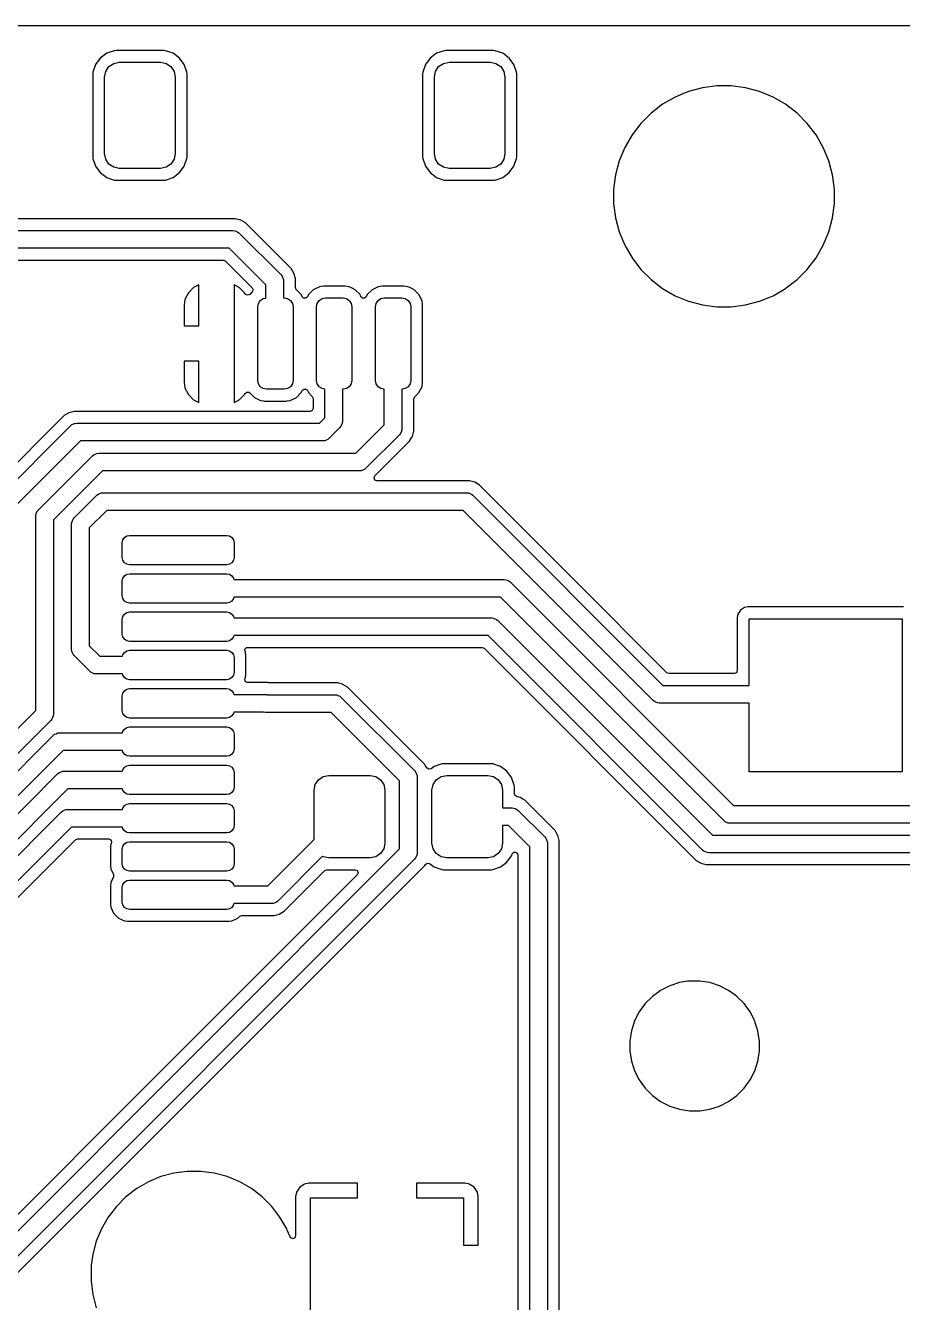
# Model space of a CAD drawing. Extents: x 164.7 to 249.1, y -103 to -70.
# Drawn here: x 184.34 to 199.23, y -91.67 to -70 of the extents above; entities that cross this region are included whole.
import ezdxf

# ---------------------------------------------------------------- set-up
doc = ezdxf.new("R2010")
doc.units = 0
doc.layers.add('BLACK', color=7, linetype='CONTINUOUS')

msp = doc.modelspace()

# ---------------------------------------------------------------- linework, layer by layer
at = {"layer": 'BLACK', "linetype": 'CONTINUOUS'}
for p, q in [((165.871895, -70.0005), (199.624571, -70.002582)), ((185.8453, -70.427353), (185.717123, -70.472204)), ((185.845301, -70.427353), (185.8453, -70.427353)), ((185.875724, -70.4245), (185.845301, -70.427353)), ((185.875734, -70.4245), (185.875724, -70.4245)), ((186.684266, -70.4245), (185.875734, -70.4245)), ((186.684275, -70.4245), (186.684266, -70.4245)), ((186.714698, -70.427353), (186.684275, -70.4245)), ((186.842876, -70.472204), (186.714698, -70.427353)), ((191.4453, -70.427353), (191.317123, -70.472204)), ((191.445301, -70.427353), (191.4453, -70.427353)), ((191.475724, -70.4245), (191.445301, -70.427353)), ((191.475734, -70.4245), (191.475724, -70.4245)), ((192.284266, -70.4245), (191.475734, -70.4245)), ((192.284275, -70.4245), (192.284266, -70.4245)), ((192.314698, -70.427353), (192.284275, -70.4245)), ((192.442876, -70.472204), (192.314698, -70.427353)), ((185.607849, -70.552849), (185.527208, -70.662114)), ((185.717114, -70.472208), (185.607849, -70.552849)), ((185.717123, -70.472204), (185.717114, -70.472208)), ((185.753223, -70.698223), (185.834329, -70.64403)), ((185.834329, -70.64403), (185.93, -70.625)), ((185.93, -70.625), (186.63, -70.625)), ((186.63, -70.625), (186.725671, -70.64403)), ((186.725671, -70.64403), (186.806777, -70.698223)), ((186.842885, -70.472208), (186.842876, -70.472204)), ((186.95215, -70.552849), (186.842885, -70.472208)), ((187.032791, -70.662114), (186.95215, -70.552849)), ((191.207849, -70.552849), (191.127208, -70.662114)), ((191.317114, -70.472208), (191.207849, -70.552849)), ((191.317123, -70.472204), (191.317114, -70.472208)), ((191.353223, -70.698223), (191.434329, -70.64403)), ((191.434329, -70.64403), (191.53, -70.625)), ((191.53, -70.625), (192.23, -70.625)), ((192.23, -70.625), (192.325671, -70.64403)), ((192.325671, -70.64403), (192.406777, -70.698223)), ((192.442885, -70.472208), (192.442876, -70.472204)), ((192.55215, -70.552849), (192.442885, -70.472208)), ((192.632791, -70.662114), (192.55215, -70.552849)), ((185.482353, -70.790301), (185.4795, -70.820724)), ((185.4795, -70.820724), (185.4795, -72.229275)), ((185.527204, -70.662123), (185.482353, -70.7903)), ((185.482353, -70.7903), (185.482353, -70.790301)), ((185.527208, -70.662114), (185.527204, -70.662123)), ((185.68, -70.875), (185.69903, -70.779329)), ((185.68, -72.175), (185.68, -70.875)), ((185.69903, -70.779329), (185.753223, -70.698223)), ((186.806777, -70.698223), (186.86097, -70.779329)), ((186.86097, -70.779329), (186.88, -70.875)), ((186.88, -70.875), (186.88, -72.175)), ((187.032792, -70.662117), (187.032791, -70.662114)), ((187.032793, -70.662118), (187.032792, -70.662117)), ((187.077646, -70.790301), (187.032793, -70.662118)), ((187.080499, -70.820724), (187.077646, -70.790301)), ((187.0805, -70.820734), (187.080499, -70.820724)), ((187.0805, -72.229266), (187.0805, -70.820734)), ((191.082353, -70.790301), (191.0795, -70.820724)), ((191.0795, -70.820724), (191.0795, -72.229275)), ((191.127204, -70.662123), (191.082353, -70.7903)), ((191.082353, -70.7903), (191.082353, -70.790301)), ((191.127208, -70.662114), (191.127204, -70.662123)), ((191.28, -70.875), (191.29903, -70.779329)), ((191.28, -72.175), (191.28, -70.875)), ((191.29903, -70.779329), (191.353223, -70.698223)), ((192.406777, -70.698223), (192.46097, -70.779329)), ((192.46097, -70.779329), (192.48, -70.875)), ((192.48, -70.875), (192.48, -72.175)), ((192.632792, -70.662117), (192.632791, -70.662114)), ((192.632793, -70.662118), (192.632792, -70.662117)), ((192.677646, -70.790301), (192.632793, -70.662118)), ((192.6805, -70.820734), (192.677646, -70.790301)), ((192.6805, -72.229266), (192.6805, -70.820734)), ((195.833309, -71.056593), (195.595852, -71.120219)), ((195.833317, -71.056591), (195.833309, -71.056593)), ((195.833321, -71.056591), (195.833317, -71.056591)), ((196.077071, -71.0245), (195.833321, -71.056591)), ((196.322925, -71.0245), (196.077071, -71.0245)), ((196.566675, -71.056591), (196.322925, -71.0245)), ((196.566679, -71.056592), (196.566675, -71.056591)), ((196.566686, -71.056593), (196.566679, -71.056592)), ((196.804143, -71.120219), (196.566686, -71.056593)), ((195.368702, -71.214308), (195.155792, -71.337231)), ((195.368703, -71.214307), (195.368702, -71.214308)), ((195.368706, -71.214306), (195.368703, -71.214307)), ((195.501757, -71.159194), (195.368706, -71.214306)), ((195.595842, -71.120223), (195.501757, -71.159194)), ((195.595852, -71.120219), (195.595842, -71.120223)), ((196.804149, -71.120221), (196.804143, -71.120219)), ((196.804151, -71.120222), (196.804149, -71.120221)), ((197.03129, -71.214306), (196.804151, -71.120222)), ((197.031294, -71.214308), (197.03129, -71.214306)), ((197.244203, -71.337231), (197.031293, -71.214308)), ((197.031293, -71.214308), (197.031294, -71.214308)), ((194.960739, -71.486901), (194.786899, -71.660741)), ((194.960751, -71.48689), (194.960739, -71.486901)), ((195.155777, -71.337241), (194.960751, -71.48689)), ((195.155792, -71.337231), (195.155777, -71.337241)), ((197.244218, -71.337241), (197.244203, -71.337231)), ((197.439244, -71.48689), (197.244218, -71.337241)), ((197.439256, -71.486901), (197.439244, -71.48689)), ((197.613096, -71.660741), (197.439256, -71.486901)), ((194.786888, -71.660753), (194.637239, -71.855779)), ((194.786899, -71.660741), (194.786888, -71.660753)), ((197.613107, -71.660753), (197.613096, -71.660741)), ((197.762756, -71.855779), (197.613107, -71.660753)), ((194.637229, -71.855794), (194.514306, -72.068704)), ((194.637239, -71.855779), (194.637229, -71.855794)), ((197.762762, -71.855788), (197.762756, -71.855779)), ((197.762765, -71.855792), (197.762762, -71.855788)), ((197.885692, -72.068708), (197.762765, -71.855792)), ((185.69903, -72.270671), (185.68, -72.175)), ((186.88, -72.175), (186.86097, -72.270671)), ((191.29903, -72.270671), (191.28, -72.175)), ((192.48, -72.175), (192.46097, -72.270671)), ((194.514306, -72.068704), (194.420221, -72.295844)), ((197.979776, -72.295847), (197.885692, -72.068708)), ((185.4795, -72.229275), (185.482353, -72.259698)), ((185.482353, -72.259698), (185.482353, -72.259699)), ((185.482353, -72.259699), (185.527204, -72.387876)), ((185.527204, -72.387876), (185.527208, -72.387885)), ((185.527208, -72.387885), (185.607849, -72.49715)), ((185.753223, -72.351777), (185.69903, -72.270671)), ((185.834329, -72.40597), (185.753223, -72.351777)), ((186.806777, -72.351777), (186.725671, -72.40597)), ((186.86097, -72.270671), (186.806777, -72.351777)), ((186.95215, -72.49715), (187.032793, -72.387882)), ((187.032793, -72.387882), (187.077646, -72.259699)), ((187.077646, -72.259699), (187.0805, -72.229266)), ((191.0795, -72.229275), (191.082353, -72.259698)), ((191.082353, -72.259698), (191.082353, -72.259699)), ((191.082353, -72.259699), (191.127204, -72.387876)), ((191.127204, -72.387876), (191.127208, -72.387885)), ((191.127208, -72.387885), (191.207849, -72.49715)), ((191.353223, -72.351777), (191.29903, -72.270671)), ((191.434329, -72.40597), (191.353223, -72.351777)), ((192.406777, -72.351777), (192.325671, -72.40597)), ((192.46097, -72.270671), (192.406777, -72.351777)), ((192.55215, -72.49715), (192.632793, -72.387882)), ((192.632793, -72.387882), (192.677646, -72.259699)), ((192.677646, -72.259699), (192.6805, -72.229266)), ((194.420217, -72.295854), (194.356591, -72.533311)), ((194.420221, -72.295844), (194.420217, -72.295854)), ((197.979777, -72.295853), (197.979776, -72.295847)), ((197.979778, -72.295854), (197.979777, -72.295853)), ((198.021694, -72.45229), (197.979778, -72.295854)), ((185.607849, -72.49715), (185.717114, -72.577791)), ((185.717114, -72.577791), (185.717117, -72.577792)), ((185.717117, -72.577792), (185.717118, -72.577793)), ((185.717118, -72.577793), (185.71712, -72.577793)), ((185.71712, -72.577793), (185.717123, -72.577795)), ((185.717123, -72.577795), (185.845301, -72.622646)), ((185.93, -72.425), (185.834329, -72.40597)), ((186.63, -72.425), (185.93, -72.425)), ((186.725671, -72.40597), (186.63, -72.425)), ((186.714699, -72.622646), (186.842882, -72.577793)), ((186.842882, -72.577793), (186.95215, -72.49715)), ((191.207849, -72.49715), (191.317114, -72.577791)), ((191.317114, -72.577791), (191.317117, -72.577792)), ((191.317117, -72.577792), (191.317118, -72.577793)), ((191.317118, -72.577793), (191.31712, -72.577793)), ((191.31712, -72.577793), (191.317123, -72.577795)), ((191.317123, -72.577795), (191.445301, -72.622646)), ((191.53, -72.425), (191.434329, -72.40597)), ((192.23, -72.425), (191.53, -72.425)), ((192.325671, -72.40597), (192.23, -72.425)), ((192.314699, -72.622646), (192.442882, -72.577793)), ((192.442882, -72.577793), (192.55215, -72.49715)), ((194.356589, -72.533323), (194.324498, -72.777073)), ((194.356591, -72.533311), (194.356589, -72.533319)), ((194.356589, -72.533319), (194.356589, -72.533323)), ((198.043407, -72.533323), (198.021694, -72.45229)), ((198.075498, -72.777073), (198.043407, -72.533323)), ((185.845301, -72.622646), (185.875734, -72.6255)), ((185.875734, -72.6255), (185.875744, -72.6255)), ((185.875744, -72.6255), (186.684256, -72.6255)), ((186.684256, -72.6255), (186.684266, -72.6255)), ((186.684266, -72.6255), (186.714699, -72.622646)), ((191.445301, -72.622646), (191.475734, -72.6255)), ((191.475734, -72.6255), (191.475744, -72.6255)), ((191.475744, -72.6255), (192.284256, -72.6255)), ((192.284256, -72.6255), (192.284266, -72.6255)), ((192.284266, -72.6255), (192.314699, -72.622646)), ((194.324498, -72.777073), (194.324498, -72.814284)), ((194.324498, -72.814284), (194.324498, -73.022927)), ((198.075498, -73.022927), (198.075498, -72.777073)), ((194.324498, -73.022927), (194.356589, -73.266677)), ((198.043407, -73.266677), (198.075498, -73.022927)), ((187.906144, -73.2795), (183.2745, -73.2795)), ((187.906147, -73.2795), (187.906144, -73.2795)), ((187.995286, -73.303385), (187.906147, -73.2795)), ((187.99529, -73.303386), (187.995286, -73.303385)), ((188.075212, -73.34953), (187.99529, -73.303386)), ((188.850469, -74.124787), (188.075212, -73.34953)), ((194.356589, -73.266677), (194.35659, -73.266681)), ((194.35659, -73.266681), (194.356591, -73.266688)), ((194.356591, -73.266688), (194.420217, -73.504145)), ((197.979776, -73.504153), (198.043407, -73.266677)), ((183.02, -73.48), (187.86, -73.48)), ((187.86, -73.48), (187.889264, -73.482882)), ((187.889264, -73.482882), (187.911661, -73.492159)), ((187.911661, -73.492159), (187.943335, -73.505279)), ((187.943335, -73.505279), (187.966066, -73.523934)), ((187.966066, -73.523934), (188.676066, -74.233934)), ((194.420217, -73.504145), (194.420219, -73.504151)), ((194.420219, -73.504151), (194.42022, -73.504153)), ((194.42022, -73.504153), (194.514304, -73.731292)), ((197.885692, -73.731292), (197.979776, -73.504153)), ((187.797868, -73.78), (183.02, -73.78)), ((188.42, -74.402132), (187.797868, -73.78)), ((194.514304, -73.731292), (194.536819, -73.770289)), ((194.536819, -73.770289), (194.637229, -73.944205)), ((197.762765, -73.944208), (197.885692, -73.731292)), ((183.2745, -73.9805), (187.694522, -73.9805)), ((187.694522, -73.9805), (187.72917, -73.994852)), ((187.72917, -73.994852), (188.18717, -74.452852)), ((188.896613, -74.204709), (188.850469, -74.124787)), ((194.637229, -73.944205), (194.637239, -73.94422)), ((194.637239, -73.94422), (194.786888, -74.139246)), ((197.613099, -74.139256), (197.624202, -74.124787)), ((197.624202, -74.124787), (197.762756, -73.94422)), ((197.762756, -73.94422), (197.762757, -73.944217)), ((197.762757, -73.944217), (197.762765, -73.944208)), ((188.676066, -74.233934), (188.694721, -74.256665)), ((188.694721, -74.256665), (188.695246, -74.257933)), ((188.695246, -74.257933), (188.717118, -74.310736)), ((188.717118, -74.310736), (188.72, -74.34)), ((188.72, -74.34), (188.72, -74.625)), ((188.896613, -74.204711), (188.896613, -74.204709)), ((188.896614, -74.204712), (188.896613, -74.204711)), ((188.896772, -74.205301), (188.896614, -74.204712)), ((188.9205, -74.293853), (188.896772, -74.205301)), ((188.9205, -74.449523), (188.9205, -74.293853)), ((194.786888, -74.139246), (194.786899, -74.139258)), ((194.786899, -74.139258), (194.960739, -74.313098)), ((194.960739, -74.313098), (194.960751, -74.313109)), ((194.960751, -74.313109), (195.155777, -74.462758)), ((197.256838, -74.453074), (197.439244, -74.313109)), ((197.439244, -74.313109), (197.439246, -74.313106)), ((197.439246, -74.313106), (197.439254, -74.313101)), ((197.439254, -74.313101), (197.613099, -74.139256)), ((187.102354, -74.536961), (187.044836, -74.649849)), ((187.102359, -74.536954), (187.102354, -74.536961)), ((187.191951, -74.447362), (187.102359, -74.536954)), ((187.191957, -74.447357), (187.191951, -74.447362)), ((187.28, -74.402497), (187.191957, -74.447357)), ((187.28, -75.1), (187.28, -74.402497)), ((187.968042, -74.447357), (187.88, -74.402497)), ((187.88, -74.402497), (187.88, -76.397501)), ((187.968048, -74.447362), (187.968042, -74.447357)), ((188.05764, -74.536954), (187.968048, -74.447362)), ((188.057644, -74.536959), (188.05764, -74.536954)), ((188.065747, -74.552862), (188.057644, -74.536959)), ((188.074758, -74.565264), (188.065747, -74.552862)), ((188.18717, -74.522148), (188.144054, -74.565264)), ((188.18717, -74.452852), (188.201522, -74.4875)), ((188.201522, -74.4875), (188.18717, -74.522148)), ((188.42, -74.626989), (188.42, -74.402132)), ((188.934852, -74.484171), (188.9205, -74.449523)), ((188.936483, -74.485802), (188.934852, -74.484171)), ((189.019198, -74.568517), (188.936483, -74.485802)), ((189.223515, -74.485803), (189.140803, -74.568515)), ((189.223519, -74.485801), (189.223515, -74.485803)), ((189.328603, -74.434428), (189.223519, -74.485801)), ((189.328605, -74.434427), (189.328603, -74.434428)), ((189.396738, -74.4245), (189.328605, -74.434427)), ((189.39674, -74.4245), (189.396738, -74.4245)), ((189.76326, -74.4245), (189.39674, -74.4245)), ((189.763262, -74.4245), (189.76326, -74.4245)), ((189.831394, -74.434427), (189.763262, -74.4245)), ((189.831396, -74.434428), (189.831394, -74.434427)), ((189.883938, -74.460114), (189.831396, -74.434428)), ((189.936483, -74.485802), (189.883938, -74.460114)), ((190.019198, -74.568517), (189.936483, -74.485802)), ((190.223515, -74.485803), (190.140803, -74.568515)), ((190.223519, -74.485801), (190.223515, -74.485803)), ((190.328603, -74.434428), (190.223519, -74.485801)), ((190.328605, -74.434427), (190.328603, -74.434428)), ((190.396738, -74.4245), (190.328605, -74.434427)), ((190.39674, -74.4245), (190.396738, -74.4245)), ((190.76326, -74.4245), (190.39674, -74.4245)), ((190.763262, -74.4245), (190.76326, -74.4245)), ((190.831394, -74.434427), (190.763262, -74.4245)), ((190.831396, -74.434428), (190.831394, -74.434427)), ((190.883938, -74.460114), (190.831396, -74.434428)), ((190.936483, -74.485802), (190.883938, -74.460114)), ((191.019198, -74.568517), (190.936483, -74.485802)), ((195.155777, -74.462758), (195.155786, -74.462764)), ((195.155786, -74.462764), (195.15579, -74.462767)), ((195.15579, -74.462767), (195.368706, -74.585694)), ((197.03129, -74.585694), (197.244206, -74.462767)), ((197.244206, -74.462767), (197.256838, -74.453074)), ((187.044836, -74.649849), (187.03, -74.743519)), ((187.03, -74.743519), (187.03, -75.1)), ((188.109406, -74.579616), (188.074758, -74.565264)), ((188.144054, -74.565264), (188.109406, -74.579616)), ((188.28, -74.775), (188.291418, -74.717597)), ((188.28, -76.025), (188.28, -74.775)), ((188.291418, -74.717597), (188.323934, -74.668934)), ((188.323934, -74.668934), (188.372597, -74.636418)), ((188.372597, -74.636418), (188.42, -74.626989)), ((188.72, -74.625), (188.73, -74.625)), ((188.73, -74.625), (188.787403, -74.636418)), ((188.787403, -74.636418), (188.836066, -74.668934)), ((188.836066, -74.668934), (188.868582, -74.717597)), ((188.868582, -74.717597), (188.88, -74.775)), ((188.88, -74.775), (188.88, -76.025)), ((189.027595, -74.585694), (189.019198, -74.568517)), ((189.035979, -74.602843), (189.027595, -74.585694)), ((189.058479, -74.625343), (189.035979, -74.602843)), ((189.09591, -74.627667), (189.058479, -74.625343)), ((189.124021, -74.602843), (189.09591, -74.627667)), ((189.140801, -74.568519), (189.124021, -74.602843)), ((189.140803, -74.568515), (189.140801, -74.568519)), ((189.28, -74.775), (189.291418, -74.717597)), ((189.28, -76.025), (189.28, -74.775)), ((189.291418, -74.717597), (189.323934, -74.668934)), ((189.323934, -74.668934), (189.372597, -74.636418)), ((189.372597, -74.636418), (189.43, -74.625)), ((189.43, -74.625), (189.73, -74.625)), ((189.73, -74.625), (189.787403, -74.636418)), ((189.787403, -74.636418), (189.836066, -74.668934)), ((189.836066, -74.668934), (189.868582, -74.717597)), ((189.868582, -74.717597), (189.88, -74.775)), ((189.88, -74.775), (189.88, -76.025)), ((190.027595, -74.585694), (190.019198, -74.568517)), ((190.035979, -74.602843), (190.027595, -74.585694)), ((190.058479, -74.625343), (190.035979, -74.602843)), ((190.09591, -74.627667), (190.058479, -74.625343)), ((190.124021, -74.602843), (190.09591, -74.627667)), ((190.140801, -74.568519), (190.124021, -74.602843)), ((190.140803, -74.568515), (190.140801, -74.568519)), ((190.28, -74.775), (190.291418, -74.717597)), ((190.28, -76.025), (190.28, -74.775)), ((190.291418, -74.717597), (190.323934, -74.668934)), ((190.323934, -74.668934), (190.372597, -74.636418)), ((190.372597, -74.636418), (190.43, -74.625)), ((190.43, -74.625), (190.73, -74.625)), ((190.73, -74.625), (190.787403, -74.636418)), ((190.787403, -74.636418), (190.836066, -74.668934)), ((190.836066, -74.668934), (190.868582, -74.717597)), ((190.868582, -74.717597), (190.88, -74.775)), ((190.88, -74.775), (190.88, -76.025)), ((191.070573, -74.673607), (191.019198, -74.568517)), ((191.0805, -74.74174), (191.070573, -74.673607)), ((191.0805, -76.05826), (191.0805, -74.74174)), ((195.368706, -74.585694), (195.595845, -74.679778)), ((195.595845, -74.679778), (195.595851, -74.679779)), ((195.595851, -74.679779), (195.595852, -74.67978)), ((195.595852, -74.67978), (195.833309, -74.743406)), ((195.833309, -74.743406), (195.83331, -74.743406)), ((195.83331, -74.743406), (195.833321, -74.743409)), ((195.833321, -74.743409), (196.077071, -74.7755)), ((196.077071, -74.7755), (196.077074, -74.7755)), ((196.077074, -74.7755), (196.322922, -74.7755)), ((196.322922, -74.7755), (196.322925, -74.7755)), ((196.322925, -74.7755), (196.566675, -74.743409)), ((196.566675, -74.743409), (196.804151, -74.679778)), ((196.804151, -74.679778), (197.03129, -74.585694)), ((187.03, -75.1), (187.28, -75.1)), ((187.28, -75.7), (187.030001, -75.7)), ((187.030001, -75.7), (187.030001, -76.056479)), ((187.28, -76.397501), (187.28, -75.7)), ((187.030001, -76.056479), (187.044834, -76.150147)), ((188.291418, -76.082403), (188.28, -76.025)), ((188.88, -76.025), (188.868582, -76.082403)), ((189.291418, -76.082403), (189.28, -76.025)), ((189.88, -76.025), (189.868582, -76.082403)), ((190.291418, -76.082403), (190.28, -76.025)), ((190.88, -76.025), (190.868582, -76.082403)), ((191.070573, -76.126393), (191.0805, -76.05826)), ((187.044834, -76.150147), (187.102354, -76.263038)), ((187.102354, -76.263038), (187.102359, -76.263045)), ((187.102359, -76.263045), (187.191954, -76.35264)), ((187.968045, -76.35264), (188.057639, -76.263046)), ((188.057639, -76.263046), (188.057643, -76.26304)), ((188.057643, -76.26304), (188.065745, -76.247139)), ((188.065745, -76.247139), (188.094261, -76.222781)), ((188.094261, -76.222781), (188.131648, -76.225722)), ((188.131648, -76.225722), (188.144053, -76.234734)), ((188.144053, -76.234734), (188.223517, -76.314198)), ((188.323934, -76.131066), (188.291418, -76.082403)), ((188.372597, -76.163582), (188.323934, -76.131066)), ((188.43, -76.175), (188.372597, -76.163582)), ((188.73, -76.175), (188.43, -76.175)), ((188.787403, -76.163582), (188.73, -76.175)), ((188.836066, -76.131066), (188.787403, -76.163582)), ((188.868582, -76.082403), (188.836066, -76.131066)), ((188.936483, -76.314198), (189.019198, -76.231483)), ((189.019198, -76.231483), (189.035979, -76.197157)), ((189.035979, -76.197157), (189.064089, -76.172332)), ((189.064089, -76.172332), (189.10152, -76.174656)), ((189.10152, -76.174656), (189.124021, -76.197157)), ((189.124021, -76.197157), (189.140799, -76.231478)), ((189.140799, -76.231478), (189.140803, -76.231484)), ((189.140803, -76.231484), (189.205148, -76.295829)), ((189.323934, -76.131066), (189.291418, -76.082403)), ((189.372597, -76.163582), (189.323934, -76.131066)), ((189.42, -76.17301), (189.372597, -76.163582)), ((189.42, -76.657868), (189.42, -76.17301)), ((189.73, -76.175), (189.72, -76.175)), ((189.72, -76.175), (189.72, -76.72)), ((189.787403, -76.163582), (189.73, -76.175)), ((189.836066, -76.131066), (189.787403, -76.163582)), ((189.868582, -76.082403), (189.836066, -76.131066)), ((190.323934, -76.131066), (190.291418, -76.082403)), ((190.372597, -76.163582), (190.323934, -76.131066)), ((190.43, -76.175), (190.372597, -76.163582)), ((190.43, -76.777868), (190.43, -76.175)), ((190.787403, -76.163582), (190.73, -76.175)), ((190.73, -76.175), (190.73, -76.84)), ((190.836066, -76.131066), (190.787403, -76.163582)), ((190.868582, -76.082403), (190.836066, -76.131066)), ((190.954852, -76.295829), (191.019198, -76.231483)), ((191.019198, -76.231483), (191.070573, -76.126393)), ((187.191954, -76.35264), (187.191957, -76.352642)), ((187.191957, -76.352642), (187.28, -76.397501)), ((187.88, -76.397501), (187.968042, -76.352642)), ((187.968042, -76.352642), (187.968045, -76.35264)), ((188.223517, -76.314198), (188.328607, -76.365573)), ((188.328607, -76.365573), (188.376884, -76.372606)), ((188.376884, -76.372606), (188.396738, -76.3755)), ((188.396738, -76.3755), (188.39674, -76.3755)), ((188.39674, -76.3755), (188.763262, -76.3755)), ((188.763262, -76.3755), (188.78059, -76.372974)), ((188.78059, -76.372974), (188.831393, -76.365573)), ((188.831393, -76.365573), (188.936483, -76.314198)), ((189.205148, -76.295829), (189.2195, -76.330477)), ((189.2195, -76.5005), (189.205148, -76.535148)), ((189.2195, -76.330477), (189.2195, -76.5005)), ((190.9305, -76.340477), (190.944852, -76.305829)), ((190.9305, -76.886146), (190.9305, -76.340477)), ((190.944852, -76.305829), (190.954852, -76.295829)), ((184.994787, -76.619531), (183.529532, -78.084785)), ((185.074709, -76.573386), (184.994787, -76.61953)), ((184.994787, -76.61953), (184.994787, -76.619531)), ((185.074713, -76.573385), (185.074709, -76.573386)), ((185.163853, -76.5495), (185.074713, -76.573385)), ((189.1705, -76.5495), (185.163853, -76.5495)), ((189.205148, -76.535148), (189.1705, -76.5495)), ((189.327868, -76.75), (189.42, -76.657868)), ((189.72, -76.72), (189.717118, -76.749264)), ((183.703934, -78.193934), (185.103934, -76.793934)), ((185.103934, -76.793934), (185.126665, -76.775279)), ((185.126665, -76.775279), (185.171606, -76.756664)), ((185.171606, -76.756664), (185.180736, -76.752882)), ((185.180736, -76.752882), (185.21, -76.75)), ((185.21, -76.75), (189.327868, -76.75)), ((189.676066, -76.826066), (189.496066, -77.006066)), ((189.694721, -76.803336), (189.676066, -76.826066)), ((189.703997, -76.780938), (189.694721, -76.803336)), ((189.717118, -76.749264), (189.703997, -76.780938)), ((189.947868, -77.26), (190.43, -76.777868)), ((190.704721, -76.923335), (190.686066, -76.946066)), ((190.720125, -76.886146), (190.704721, -76.923335)), ((190.727118, -76.869264), (190.720125, -76.886146)), ((190.73, -76.84), (190.727118, -76.869264)), ((190.906614, -76.975288), (190.930499, -76.886146)), ((190.930499, -76.886146), (190.9305, -76.886146)), ((185.272132, -77.05), (183.96, -78.362132)), ((189.39, -77.05), (185.272132, -77.05)), ((189.419264, -77.047118), (189.39, -77.05)), ((189.441661, -77.03784), (189.419264, -77.047118)), ((189.473335, -77.024721), (189.441661, -77.03784)), ((189.496066, -77.006066), (189.473335, -77.024721)), ((190.686066, -76.946066), (190.116066, -77.516066)), ((190.26983, -77.645852), (190.860469, -77.055213)), ((190.860469, -77.055213), (190.86047, -77.055212)), ((190.86047, -77.055212), (190.900431, -76.985997)), ((190.900431, -76.985997), (190.906613, -76.97529)), ((190.906613, -76.975289), (190.906614, -76.975288)), ((190.906613, -76.97529), (190.906613, -76.975289)), ((184.553934, -78.223934), (185.473934, -77.303934)), ((185.473934, -77.303934), (185.496664, -77.285279)), ((185.496664, -77.285279), (185.519061, -77.276002)), ((185.519061, -77.276002), (185.550736, -77.262882)), ((185.550736, -77.262882), (185.58, -77.26)), ((185.58, -77.26), (189.947868, -77.26)), ((185.642132, -77.56), (184.81, -78.392132)), ((190.01, -77.56), (185.642132, -77.56)), ((190.039264, -77.557118), (190.01, -77.56)), ((190.061661, -77.54784), (190.039264, -77.557118)), ((190.093335, -77.534721), (190.061661, -77.54784)), ((190.116066, -77.516066), (190.093335, -77.534721)), ((190.255478, -77.6805), (190.26983, -77.645852)), ((190.26983, -77.715148), (190.255478, -77.6805)), ((190.304478, -77.7295), (190.26983, -77.715148)), ((191.876144, -77.7295), (190.304478, -77.7295)), ((191.876147, -77.7295), (191.876144, -77.7295)), ((191.965286, -77.753385), (191.876147, -77.7295)), ((191.96529, -77.753386), (191.965286, -77.753385)), ((192.045212, -77.79953), (191.96529, -77.753386)), ((193.640377, -79.394696), (192.045212, -77.79953)), ((185.163934, -78.357324), (185.547324, -77.973934)), ((185.547324, -77.973934), (185.570054, -77.955279)), ((185.570054, -77.955279), (185.608289, -77.939442)), ((185.608289, -77.939442), (185.624126, -77.932882)), ((185.624126, -77.932882), (185.65339, -77.93)), ((185.65339, -77.93), (191.83, -77.93)), ((191.83, -77.93), (191.859264, -77.932882)), ((191.859264, -77.932882), (191.881661, -77.942159)), ((191.881661, -77.942159), (191.913335, -77.955279)), ((191.913335, -77.955279), (191.936066, -77.973934)), ((191.936066, -77.973934), (195.162132, -81.2)), ((184.535279, -78.246665), (184.553934, -78.223934)), ((185.715522, -78.23), (185.42, -78.525522)), ((191.767868, -78.23), (185.715522, -78.23)), ((194.993934, -81.456066), (191.767868, -78.23)), ((184.51, -78.33), (184.512882, -78.300736)), ((184.51, -81.627868), (184.51, -78.33)), ((184.512882, -78.300736), (184.532302, -78.253853)), ((184.532302, -78.253853), (184.535279, -78.246665)), ((184.81, -78.392132), (184.81, -81.69)), ((185.12, -78.46339), (185.122882, -78.434126)), ((185.122882, -78.434126), (185.134505, -78.406066)), ((185.134505, -78.406066), (185.145279, -78.380055)), ((185.145279, -78.380055), (185.163934, -78.357324)), ((185.12, -80.59), (185.12, -78.46339)), ((185.42, -78.525522), (185.42, -80.527868)), ((186.016612, -78.691612), (186.057165, -78.664515)), ((186.057165, -78.664515), (186.105, -78.655)), ((186.105, -78.655), (187.755, -78.655)), ((187.755, -78.655), (187.802835, -78.664515)), ((187.802835, -78.664515), (187.843388, -78.691612)), ((185.98, -78.78), (185.989515, -78.732165)), ((185.98, -79.03), (185.98, -78.78)), ((185.989515, -78.732165), (186.016612, -78.691612)), ((187.843388, -78.691612), (187.870485, -78.732165)), ((187.870485, -78.732165), (187.88, -78.78)), ((187.88, -78.78), (187.88, -79.03)), ((185.989515, -79.077835), (185.98, -79.03)), ((186.016612, -79.118388), (185.989515, -79.077835)), ((187.870485, -79.077835), (187.843388, -79.118388)), ((187.88, -79.03), (187.870485, -79.077835)), ((186.057165, -79.145485), (186.016612, -79.118388)), ((186.016612, -79.341612), (186.057165, -79.314515)), ((186.105, -79.155), (186.057165, -79.145485)), ((186.057165, -79.314515), (186.105, -79.305)), ((187.755, -79.155), (186.105, -79.155)), ((186.105, -79.305), (187.755, -79.305)), ((187.802835, -79.145485), (187.755, -79.155)), ((187.755, -79.305), (187.802835, -79.314515)), ((187.843388, -79.118388), (187.802835, -79.145485)), ((187.802835, -79.314515), (187.843388, -79.341612)), ((185.98, -79.43), (185.989515, -79.382165)), ((185.98, -79.68), (185.98, -79.43)), ((185.989515, -79.382165), (186.016612, -79.341612)), ((187.843388, -79.341612), (187.870485, -79.382165)), ((187.870485, -79.382165), (187.875027, -79.405)), ((187.875027, -79.405), (192.465, -79.405)), ((192.465, -79.405), (192.494264, -79.407882)), ((192.494264, -79.407882), (192.516661, -79.417159)), ((192.516661, -79.417159), (192.548335, -79.430279)), ((192.548335, -79.430279), (192.571066, -79.448934)), ((192.571066, -79.448934), (196.362132, -83.24)), ((195.230829, -80.985148), (193.640377, -79.394696)), ((185.989515, -79.727835), (185.98, -79.68)), ((186.016612, -79.768388), (185.989515, -79.727835)), ((187.870485, -79.727835), (187.843388, -79.768388)), ((187.875027, -79.705), (187.870485, -79.727835)), ((192.402868, -79.705), (187.875027, -79.705)), ((196.193934, -83.496066), (192.402868, -79.705)), ((186.057165, -79.795485), (186.016612, -79.768388)), ((186.016612, -79.991612), (186.057165, -79.964515)), ((186.105, -79.805), (186.057165, -79.795485)), ((186.057165, -79.964515), (186.105, -79.955)), ((187.755, -79.805), (186.105, -79.805)), ((186.105, -79.955), (187.755, -79.955)), ((187.802835, -79.795485), (187.755, -79.805)), ((187.755, -79.955), (187.802835, -79.964515)), ((187.843388, -79.768388), (187.802835, -79.795485)), ((187.802835, -79.964515), (187.843388, -79.991612)), ((196.480447, -79.925447), (196.436133, -79.991769)), ((196.546769, -79.881133), (196.480447, -79.925447)), ((196.552465, -79.88), (196.546769, -79.881133)), ((196.605252, -79.8695), (196.552465, -79.88)), ((199.244748, -79.8695), (196.605252, -79.8695)), ((185.98, -80.08), (185.989515, -80.032165)), ((185.98, -80.33), (185.98, -80.08)), ((185.989515, -80.032165), (186.016612, -79.991612)), ((187.843388, -79.991612), (187.870485, -80.032165)), ((187.870485, -80.032165), (187.875027, -80.055)), ((187.875027, -80.055), (192.255, -80.055)), ((192.255, -80.055), (192.284264, -80.057882)), ((192.284264, -80.057882), (192.296354, -80.06289)), ((192.296354, -80.06289), (192.338335, -80.080279)), ((192.338335, -80.080279), (192.361066, -80.098934)), ((192.361066, -80.098934), (196.003132, -83.741)), ((196.436133, -79.991769), (196.4245, -80.050252)), ((196.4245, -80.050252), (196.4245, -80.050255)), ((196.4245, -80.050255), (196.4245, -80.9505)), ((196.625, -81.2), (196.625, -80.07)), ((196.625, -80.07), (199.225, -80.07)), ((199.225, -80.07), (199.225, -82.67)), ((185.989515, -80.377835), (185.98, -80.33)), ((186.016612, -80.418388), (185.989515, -80.377835)), ((187.870485, -80.377835), (187.843388, -80.418388)), ((187.875027, -80.355), (187.870485, -80.377835)), ((192.192868, -80.355), (187.875027, -80.355)), ((195.834934, -83.997066), (192.192868, -80.355)), ((185.122882, -80.619264), (185.12, -80.59)), ((185.125344, -80.625208), (185.122882, -80.619264)), ((185.145279, -80.673335), (185.125344, -80.625208)), ((185.42, -80.527868), (185.597132, -80.705)), ((186.057165, -80.445485), (186.016612, -80.418388)), ((186.016612, -80.641612), (186.057165, -80.614515)), ((186.105, -80.455), (186.057165, -80.445485)), ((186.057165, -80.614515), (186.105, -80.605)), ((187.755, -80.455), (186.105, -80.455)), ((186.105, -80.605), (187.755, -80.605)), ((187.802835, -80.445485), (187.755, -80.455)), ((187.755, -80.605), (187.802835, -80.614515)), ((187.843388, -80.418388), (187.802835, -80.445485)), ((187.802835, -80.614515), (187.843388, -80.641612)), ((188.063648, -80.587741), (188.088985, -80.560091)), ((188.065284, -80.625208), (188.063648, -80.587741)), ((188.074259, -80.644455), (188.065284, -80.625208)), ((188.088985, -80.560091), (188.109693, -80.5555)), ((188.109693, -80.5555), (192.089522, -80.5555)), ((192.089522, -80.5555), (192.12417, -80.569852)), ((192.12417, -80.569852), (195.725788, -84.17147)), ((185.163934, -80.696066), (185.145279, -80.673335)), ((185.428934, -80.961066), (185.163934, -80.696066)), ((185.597132, -80.705), (185.984973, -80.705)), ((185.984973, -80.705), (185.989515, -80.682165)), ((185.989515, -80.682165), (186.016612, -80.641612)), ((187.843388, -80.641612), (187.870485, -80.682165)), ((187.870485, -80.682165), (187.88, -80.73)), ((187.88, -80.73), (187.88, -80.98)), ((188.080499, -80.691862), (188.074259, -80.644455)), ((188.0805, -81.018139), (188.080499, -80.691862)), ((185.451665, -80.979721), (185.428934, -80.961066)), ((185.483339, -80.99284), (185.451665, -80.979721)), ((185.505736, -81.002118), (185.483339, -80.99284)), ((185.535, -81.005), (185.505736, -81.002118)), ((185.984973, -81.005), (185.535, -81.005)), ((185.989515, -81.027835), (185.984973, -81.005)), ((186.016612, -81.068388), (185.989515, -81.027835)), ((187.870485, -81.027835), (187.843388, -81.068388)), ((187.88, -80.98), (187.870485, -81.027835)), ((188.074259, -81.065545), (188.0805, -81.018139)), ((195.265477, -80.9995), (195.230829, -80.985148)), ((196.3755, -80.9995), (195.265477, -80.9995)), ((196.410148, -80.985148), (196.3755, -80.9995)), ((196.4245, -80.9505), (196.410148, -80.985148)), ((186.057165, -81.095485), (186.016612, -81.068388)), ((186.016612, -81.291612), (186.057165, -81.264515)), ((186.105, -81.105), (186.057165, -81.095485)), ((186.057165, -81.264515), (186.105, -81.255)), ((187.755, -81.105), (186.105, -81.105)), ((186.105, -81.255), (187.755, -81.255)), ((187.802835, -81.095485), (187.755, -81.105)), ((187.755, -81.255), (187.802835, -81.264515)), ((187.843388, -81.068388), (187.802835, -81.095485)), ((187.802835, -81.264515), (187.843388, -81.291612)), ((188.060693, -81.1055), (188.065284, -81.084792)), ((188.075045, -81.140148), (188.060693, -81.1055)), ((188.065284, -81.084792), (188.074258, -81.065547)), ((188.074258, -81.065547), (188.074259, -81.065545)), ((188.109693, -81.1545), (188.075045, -81.140148)), ((188.451144, -81.1545), (188.109693, -81.1545)), ((188.451145, -81.1545), (188.451144, -81.1545)), ((188.455998, -81.1558), (188.451145, -81.1545)), ((188.463573, -81.15783), (188.455998, -81.1558)), ((188.476254, -81.1595), (188.463573, -81.15783)), ((189.636144, -81.1595), (188.476254, -81.1595)), ((189.636147, -81.1595), (189.636144, -81.1595)), ((189.718675, -81.181614), (189.636147, -81.1595)), ((189.722868, -81.182737), (189.718675, -81.181614)), ((189.725289, -81.183386), (189.722868, -81.182737)), ((189.805212, -81.22953), (189.725289, -81.183386)), ((191.120467, -82.544785), (189.805212, -81.22953)), ((195.162132, -81.2), (196.625, -81.2)), ((185.98, -81.38), (185.989515, -81.332165)), ((185.98, -81.63), (185.98, -81.38)), ((185.989515, -81.332165), (186.016612, -81.291612)), ((187.843388, -81.291612), (187.870485, -81.332165)), ((187.870485, -81.332165), (187.875027, -81.355)), ((187.875027, -81.355), (188.405, -81.355)), ((188.405, -81.355), (188.434264, -81.357882)), ((188.434264, -81.357882), (188.439377, -81.36)), ((188.439377, -81.36), (189.59, -81.36)), ((189.59, -81.36), (189.619264, -81.362882)), ((189.619264, -81.362882), (189.641661, -81.372159)), ((189.641661, -81.372159), (189.673335, -81.385279)), ((189.673335, -81.385279), (189.696066, -81.403934)), ((189.696066, -81.403934), (190.946066, -82.653934)), ((195.016664, -81.474721), (194.993934, -81.456066)), ((195.054899, -81.490557), (195.016664, -81.474721)), ((195.070736, -81.497118), (195.054899, -81.490557)), ((181.532868, -84.605), (184.51, -81.627868)), ((184.81, -81.69), (184.807118, -81.719263)), ((185.989515, -81.677835), (185.98, -81.63)), ((186.016612, -81.718388), (185.989515, -81.677835)), ((187.870485, -81.677835), (187.843388, -81.718388)), ((187.875027, -81.655), (187.870485, -81.677835)), ((188.375623, -81.655), (187.875027, -81.655)), ((188.380736, -81.657118), (188.375623, -81.655)), ((188.41, -81.66), (188.380736, -81.657118)), ((189.527868, -81.66), (188.41, -81.66)), ((190.69, -82.822132), (189.527868, -81.66)), ((195.1, -81.5), (195.070736, -81.497118)), ((196.625, -81.5), (195.1, -81.5)), ((196.625, -82.67), (196.625, -81.5)), ((184.766066, -81.796066), (181.701066, -84.861066)), ((184.784721, -81.773335), (184.766066, -81.796066)), ((184.807118, -81.719263), (184.784721, -81.773335)), ((186.057165, -81.745485), (186.016612, -81.718388)), ((186.016612, -81.941612), (186.057165, -81.914515)), ((186.105, -81.755), (186.057165, -81.745485)), ((186.057165, -81.914515), (186.105, -81.905)), ((187.755, -81.755), (186.105, -81.755)), ((186.105, -81.905), (187.755, -81.905)), ((187.802835, -81.745485), (187.755, -81.755)), ((187.755, -81.905), (187.802835, -81.914515)), ((187.843388, -81.718388), (187.802835, -81.745485)), ((187.802835, -81.914515), (187.843388, -81.941612)), ((181.277868, -85.58), (184.808934, -82.048934)), ((184.808934, -82.048934), (184.831664, -82.030279)), ((184.831664, -82.030279), (184.855274, -82.0205)), ((184.855274, -82.0205), (184.885736, -82.007882)), ((184.885736, -82.007882), (184.915, -82.005)), ((184.915, -82.005), (185.984973, -82.005)), ((185.984973, -82.005), (185.989515, -81.982165)), ((185.989515, -81.982165), (186.016612, -81.941612)), ((187.843388, -81.941612), (187.870485, -81.982165)), ((187.870485, -81.982165), (187.88, -82.03)), ((187.88, -82.03), (187.88, -82.28)), ((184.977132, -82.305), (181.446066, -85.836066)), ((185.984973, -82.305), (184.977132, -82.305)), ((185.989515, -82.327835), (185.984973, -82.305)), ((186.016612, -82.368388), (185.989515, -82.327835)), ((187.870485, -82.327835), (187.843388, -82.368388)), ((187.88, -82.28), (187.870485, -82.327835)), ((186.057165, -82.395485), (186.016612, -82.368388)), ((186.016612, -82.591612), (186.057165, -82.564515)), ((186.105, -82.405), (186.057165, -82.395485)), ((186.057165, -82.564515), (186.105, -82.555)), ((187.755, -82.405), (186.105, -82.405)), ((186.105, -82.555), (187.755, -82.555)), ((187.802835, -82.395485), (187.755, -82.405)), ((187.755, -82.555), (187.802835, -82.564515)), ((187.843388, -82.368388), (187.802835, -82.395485)), ((187.802835, -82.564515), (187.843388, -82.591612)), ((191.120472, -82.544791), (191.120467, -82.544785)), ((191.126077, -82.5545), (191.120472, -82.544791)), ((191.151917, -82.599258), (191.126077, -82.5545)), ((191.27712, -82.577205), (191.224514, -82.616029)), ((191.277122, -82.577204), (191.27712, -82.577205)), ((191.4053, -82.532353), (191.277122, -82.577204)), ((191.405301, -82.532353), (191.4053, -82.532353)), ((191.435724, -82.5295), (191.405301, -82.532353)), ((191.435734, -82.5295), (191.435724, -82.5295)), ((192.244266, -82.5295), (191.435734, -82.5295)), ((192.244275, -82.5295), (192.244266, -82.5295)), ((192.274698, -82.532353), (192.244275, -82.5295)), ((192.402876, -82.577204), (192.274698, -82.532353)), ((192.402885, -82.577208), (192.402876, -82.577204)), ((192.51215, -82.657849), (192.402885, -82.577208)), ((181.624894, -85.962973), (184.888934, -82.698934)), ((184.888934, -82.698934), (184.911665, -82.680279)), ((184.911665, -82.680279), (184.943339, -82.667159)), ((184.943339, -82.667159), (184.965736, -82.657882)), ((184.965736, -82.657882), (184.995, -82.655)), ((184.995, -82.655), (185.984973, -82.655)), ((185.984973, -82.655), (185.989515, -82.632165)), ((185.989515, -82.632165), (186.016612, -82.591612)), ((187.843388, -82.591612), (187.870485, -82.632165)), ((187.870485, -82.632165), (187.88, -82.68)), ((187.88, -82.68), (187.88, -82.93)), ((189.313223, -82.803223), (189.394329, -82.74903)), ((189.394329, -82.74903), (189.49, -82.73)), ((189.49, -82.73), (190.19, -82.73)), ((190.19, -82.73), (190.285671, -82.74903)), ((190.285671, -82.74903), (190.366777, -82.803223)), ((190.946066, -82.653934), (190.964721, -82.676665)), ((190.964721, -82.676665), (190.9698, -82.688927)), ((190.9698, -82.688927), (190.987118, -82.730736)), ((190.987118, -82.730736), (190.99, -82.76)), ((190.99, -82.76), (190.99, -84.04)), ((191.152982, -82.601102), (191.151917, -82.599258)), ((191.155992, -82.605699), (191.152982, -82.601102)), ((191.188114, -82.625056), (191.155992, -82.605699)), ((191.224514, -82.616029), (191.188114, -82.625056)), ((191.313223, -82.803223), (191.394329, -82.74903)), ((191.394329, -82.74903), (191.49, -82.73)), ((191.49, -82.73), (192.19, -82.73)), ((192.19, -82.73), (192.285671, -82.74903)), ((192.285671, -82.74903), (192.366777, -82.803223)), ((192.592791, -82.767114), (192.51215, -82.657849)), ((192.592795, -82.767123), (192.592791, -82.767114)), ((192.637646, -82.8953), (192.592795, -82.767123)), ((199.225, -82.67), (196.625, -82.67)), ((185.057132, -82.955), (181.806066, -86.206066)), ((185.984973, -82.955), (185.057132, -82.955)), ((185.989515, -82.977835), (185.984973, -82.955)), ((186.016612, -83.018388), (185.989515, -82.977835)), ((187.870485, -82.977835), (187.843388, -83.018388)), ((187.88, -82.93), (187.870485, -82.977835)), ((189.24, -82.98), (189.25903, -82.884329)), ((189.24, -83.817868), (189.24, -82.98)), ((189.25903, -82.884329), (189.313223, -82.803223)), ((190.366777, -82.803223), (190.42097, -82.884329)), ((190.42097, -82.884329), (190.44, -82.98)), ((190.44, -82.98), (190.44, -83.88)), ((190.69, -83.977868), (190.69, -82.822132)), ((191.24, -82.98), (191.25903, -82.884329)), ((191.24, -83.88), (191.24, -82.98)), ((191.25903, -82.884329), (191.313223, -82.803223)), ((192.366777, -82.803223), (192.42097, -82.884329)), ((192.42097, -82.884329), (192.44, -82.98)), ((192.44, -82.98), (192.44, -83.28)), ((192.637646, -82.895301), (192.637646, -82.8953)), ((192.640499, -82.925724), (192.637646, -82.895301)), ((192.6405, -82.925743), (192.640499, -82.925724)), ((192.6405, -83.040388), (192.6405, -82.925743)), ((186.057165, -83.045485), (186.016612, -83.018388)), ((186.016612, -83.241612), (186.057165, -83.214515)), ((186.105, -83.055), (186.057165, -83.045485)), ((186.057165, -83.214515), (186.105, -83.205)), ((187.755, -83.055), (186.105, -83.055)), ((186.105, -83.205), (187.755, -83.205)), ((187.802835, -83.045485), (187.755, -83.055)), ((187.755, -83.205), (187.802835, -83.214515)), ((187.843388, -83.018388), (187.802835, -83.045485)), ((187.802835, -83.214515), (187.843388, -83.241612)), ((192.647064, -83.064887), (192.6405, -83.040388)), ((192.676817, -83.087718), (192.647064, -83.064887)), ((192.735289, -83.103386), (192.676817, -83.087718)), ((192.781385, -83.13), (192.735289, -83.103386)), ((192.815212, -83.14953), (192.781385, -83.13)), ((193.33047, -83.664788), (192.815212, -83.14953)), ((182.094934, -86.201454), (184.947454, -83.348934)), ((184.947454, -83.348934), (184.970184, -83.330279)), ((184.970184, -83.330279), (184.992581, -83.321002)), ((184.992581, -83.321002), (185.024256, -83.307882)), ((185.024256, -83.307882), (185.05352, -83.305)), ((185.05352, -83.305), (185.984973, -83.305)), ((185.984973, -83.305), (185.989515, -83.282165)), ((185.989515, -83.282165), (186.016612, -83.241612)), ((187.843388, -83.241612), (187.870485, -83.282165)), ((187.870485, -83.282165), (187.88, -83.33)), ((187.88, -83.33), (187.88, -83.58)), ((192.44, -83.28), (192.6, -83.28)), ((192.6, -83.28), (192.629264, -83.282882)), ((192.629264, -83.282882), (192.651661, -83.292159)), ((192.651661, -83.292159), (192.683335, -83.305279)), ((192.683335, -83.305279), (192.706066, -83.323934)), ((192.706066, -83.323934), (193.156066, -83.773934)), ((196.362132, -83.24), (202.117868, -83.24)), ((185.115652, -83.605), (182.307066, -86.413586)), ((185.984973, -83.605), (185.115652, -83.605)), ((185.989515, -83.627835), (185.984973, -83.605)), ((186.016612, -83.668388), (185.989515, -83.627835)), ((187.870485, -83.627835), (187.843388, -83.668388)), ((187.88, -83.58), (187.870485, -83.627835)), ((192.537868, -83.58), (192.44, -83.58)), ((192.44, -83.58), (192.44, -83.88)), ((192.9, -83.942132), (192.537868, -83.58)), ((196.216665, -83.514721), (196.193934, -83.496066)), ((196.248339, -83.52784), (196.216665, -83.514721)), ((196.270736, -83.537118), (196.248339, -83.52784)), ((196.3, -83.54), (196.270736, -83.537118)), ((202.18, -83.54), (196.3, -83.54)), ((182.48147, -86.522732), (185.18435, -83.819852)), ((185.18435, -83.819852), (185.218998, -83.8055)), ((185.218998, -83.8055), (185.750307, -83.8055)), ((185.750307, -83.8055), (185.784955, -83.819852)), ((185.784955, -83.819852), (185.799307, -83.8545)), ((185.794716, -83.875208), (185.785741, -83.894453)), ((185.799307, -83.8545), (185.794716, -83.875208)), ((186.057165, -83.695485), (186.016612, -83.668388)), ((186.016612, -83.891612), (186.057165, -83.864515)), ((186.105, -83.705), (186.057165, -83.695485)), ((186.057165, -83.864515), (186.105, -83.855)), ((187.755, -83.705), (186.105, -83.705)), ((186.105, -83.855), (187.755, -83.855)), ((187.802835, -83.695485), (187.755, -83.705)), ((187.755, -83.855), (187.802835, -83.864515)), ((187.843388, -83.668388), (187.802835, -83.695485)), ((187.802835, -83.864515), (187.843388, -83.891612)), ((188.452868, -84.605), (189.24, -83.817868)), ((190.44, -83.88), (190.42097, -83.975671)), ((191.25903, -83.975671), (191.24, -83.88)), ((192.44, -83.88), (192.42097, -83.975671)), ((193.156066, -83.773934), (193.174721, -83.796665)), ((193.174721, -83.796665), (193.179277, -83.807665)), ((193.179277, -83.807665), (193.197118, -83.850736)), ((193.197118, -83.850736), (193.2, -83.88)), ((193.2, -83.88), (193.2, -94.04)), ((193.330908, -83.665547), (193.33047, -83.664788)), ((193.37418, -83.740494), (193.330908, -83.665547)), ((193.37418, -83.740495), (193.37418, -83.740494)), ((193.376614, -83.744712), (193.37418, -83.740495)), ((193.4005, -83.833853), (193.376614, -83.744712)), ((193.4005, -87.233318), (193.4005, -83.833853)), ((196.003132, -83.741), (202.325389, -83.741)), ((183.017868, -91.65), (190.69, -83.977868)), ((185.779501, -83.94186), (185.7795, -83.941864)), ((185.7795, -83.941864), (185.7795, -84.268134)), ((185.785741, -83.894455), (185.779501, -83.94186)), ((185.785741, -83.894453), (185.785741, -83.894454)), ((185.785741, -83.894454), (185.785741, -83.894455)), ((185.98, -83.98), (185.989515, -83.932165)), ((185.98, -84.23), (185.98, -83.98)), ((185.989515, -83.932165), (186.016612, -83.891612)), ((187.843388, -83.891612), (187.870485, -83.932165)), ((187.870485, -83.932165), (187.88, -83.98)), ((187.88, -83.98), (187.88, -84.23)), ((190.366777, -84.056777), (190.285671, -84.11097)), ((190.42097, -83.975671), (190.366777, -84.056777)), ((190.984193, -84.076325), (190.964721, -84.123336)), ((190.987118, -84.069264), (190.984193, -84.076325)), ((190.99, -84.04), (190.987118, -84.069264)), ((191.313223, -84.056777), (191.25903, -83.975671)), ((191.394329, -84.11097), (191.313223, -84.056777)), ((192.366777, -84.056777), (192.285671, -84.11097)), ((192.42097, -83.975671), (192.366777, -84.056777)), ((192.51215, -84.20215), (192.592791, -84.092885)), ((192.592791, -84.092884), (192.592793, -84.092882)), ((192.592791, -84.092885), (192.592791, -84.092884)), ((192.592793, -84.092882), (192.594031, -84.089343)), ((192.594031, -84.089343), (192.60425, -84.060142)), ((192.60425, -84.060142), (192.629239, -84.032178)), ((192.629239, -84.032178), (192.666683, -84.030075)), ((192.666683, -84.030075), (192.694647, -84.055064)), ((192.694647, -84.055064), (192.6995, -84.076325)), ((192.6995, -84.076325), (192.6995, -93.874522)), ((192.9, -93.977868), (192.9, -83.942132)), ((195.857665, -84.015721), (195.834934, -83.997066)), ((195.88518, -84.027118), (195.857665, -84.015721)), ((195.911736, -84.038118), (195.88518, -84.027118)), ((195.941, -84.041), (195.911736, -84.038118)), ((202.387521, -84.041), (195.941, -84.041)), ((190.946066, -84.146066), (183.186066, -91.906066)), ((184.060952, -91.31473), (191.120469, -84.255212)), ((185.7795, -84.268134), (185.779501, -84.268139)), ((185.779501, -84.268139), (185.78574, -84.315545)), ((185.989515, -84.277835), (185.98, -84.23)), ((186.016612, -84.318388), (185.989515, -84.277835)), ((187.870485, -84.277835), (187.843388, -84.318388)), ((187.88, -84.23), (187.870485, -84.277835)), ((189.380441, -84.10169), (188.621066, -84.861066)), ((189.394329, -84.11097), (189.380441, -84.10169)), ((189.49, -84.13), (189.394329, -84.11097)), ((190.19, -84.13), (189.49, -84.13)), ((190.285671, -84.11097), (190.19, -84.13)), ((190.964721, -84.123336), (190.946066, -84.146066)), ((191.120469, -84.255212), (191.128691, -84.240971)), ((191.128691, -84.240971), (191.158443, -84.218139)), ((191.158443, -84.218139), (191.195625, -84.223033)), ((191.195625, -84.223033), (191.200224, -84.226044)), ((191.200224, -84.226044), (191.277114, -84.282791)), ((191.277114, -84.282791), (191.277117, -84.282792)), ((191.277117, -84.282792), (191.277118, -84.282793)), ((191.277118, -84.282793), (191.27712, -84.282793)), ((191.27712, -84.282793), (191.277123, -84.282795)), ((191.277123, -84.282795), (191.370718, -84.315545)), ((191.49, -84.13), (191.394329, -84.11097)), ((192.19, -84.13), (191.49, -84.13)), ((192.285671, -84.11097), (192.19, -84.13)), ((192.274699, -84.327646), (192.402882, -84.282793)), ((192.402882, -84.282793), (192.422745, -84.268134)), ((192.422745, -84.268134), (192.51215, -84.20215)), ((195.725788, -84.17147), (195.800684, -84.214711)), ((195.800684, -84.214711), (195.800687, -84.214714)), ((195.800687, -84.214714), (195.800688, -84.214713)), ((195.800688, -84.214713), (195.805712, -84.217614)), ((195.805712, -84.217614), (195.894852, -84.241499)), ((195.894852, -84.241499), (195.894853, -84.2415)), ((195.894853, -84.2415), (195.894856, -84.2415)), ((195.894856, -84.2415), (202.433668, -84.2415)), ((185.78574, -84.315545), (185.829455, -84.409292)), ((185.829455, -84.450708), (185.785742, -84.544451)), ((185.829455, -84.409292), (185.831091, -84.446759)), ((185.831091, -84.446759), (185.829455, -84.450708)), ((186.057165, -84.345485), (186.016612, -84.318388)), ((186.016612, -84.541612), (186.057165, -84.514515)), ((186.105, -84.355), (186.057165, -84.345485)), ((186.057165, -84.514515), (186.105, -84.505)), ((187.755, -84.355), (186.105, -84.355)), ((186.105, -84.505), (187.755, -84.505)), ((189.970171, -84.414147), (186.458943, -87.925375)), ((187.802835, -84.345485), (187.755, -84.355)), ((187.755, -84.505), (187.802835, -84.514515)), ((187.843388, -84.318388), (187.802835, -84.345485)), ((187.802835, -84.514515), (187.843388, -84.541612)), ((188.730212, -85.03547), (189.420829, -84.344851)), ((189.420829, -84.344851), (189.455477, -84.3305)), ((189.455477, -84.3305), (189.935523, -84.3305)), ((189.935523, -84.3305), (189.970171, -84.344852)), ((189.970171, -84.344852), (189.984523, -84.3795)), ((189.984523, -84.3795), (189.970171, -84.414147)), ((191.370718, -84.315545), (191.405301, -84.327646)), ((191.405301, -84.327646), (191.435734, -84.3305)), ((191.435734, -84.3305), (191.435744, -84.3305)), ((191.435744, -84.3305), (192.244256, -84.3305)), ((192.244256, -84.3305), (192.244266, -84.3305)), ((192.244266, -84.3305), (192.274699, -84.327646)), ((185.779746, -84.589999), (185.7795, -84.591864)), ((185.7795, -84.591864), (185.7795, -84.918134)), ((185.784382, -84.554777), (185.779746, -84.589999)), ((185.785741, -84.544453), (185.784382, -84.554777)), ((185.785742, -84.544451), (185.785741, -84.544453)), ((185.98, -84.63), (185.989515, -84.582165)), ((185.98, -84.88), (185.98, -84.63)), ((185.989515, -84.582165), (186.016612, -84.541612)), ((187.843388, -84.541612), (187.870485, -84.582165)), ((187.870485, -84.582165), (187.875027, -84.605)), ((187.875027, -84.605), (188.452868, -84.605)), ((185.7795, -84.918134), (185.779501, -84.918139)), ((185.779501, -84.918139), (185.78574, -84.965545)), ((185.989515, -84.927835), (185.98, -84.88)), ((186.016612, -84.968388), (185.989515, -84.927835)), ((187.870485, -84.927835), (187.843388, -84.968388)), ((187.875027, -84.905), (187.870485, -84.927835)), ((188.515, -84.905), (187.875027, -84.905)), ((188.544264, -84.902118), (188.515, -84.905)), ((188.576109, -84.888927), (188.544264, -84.902118)), ((188.598335, -84.879721), (188.576109, -84.888927)), ((188.621066, -84.861066), (188.598335, -84.879721)), ((185.78574, -84.965545), (185.834253, -85.069579)), ((185.834253, -85.069579), (185.834254, -85.069581)), ((185.834254, -85.069581), (185.915418, -85.150745)), ((185.915418, -85.150745), (185.91542, -85.150746)), ((185.91542, -85.150746), (185.915421, -85.150747)), ((185.915421, -85.150747), (186.019455, -85.199259)), ((186.057165, -84.995485), (186.016612, -84.968388)), ((186.105, -85.005), (186.057165, -84.995485)), ((187.755, -85.005), (186.105, -85.005)), ((187.802835, -84.995485), (187.755, -85.005)), ((187.843388, -84.968388), (187.802835, -84.995485)), ((187.840545, -85.199259), (187.944579, -85.150747)), ((187.944579, -85.150747), (187.975474, -85.119851)), ((187.975474, -85.119851), (188.010121, -85.1055)), ((188.010121, -85.1055), (188.561146, -85.1055)), ((188.561146, -85.1055), (188.605716, -85.093557)), ((188.605716, -85.093557), (188.650288, -85.081614)), ((188.650288, -85.081614), (188.671133, -85.069579)), ((188.671133, -85.069579), (188.730212, -85.03547)), ((186.019455, -85.199259), (186.066861, -85.2055)), ((186.066861, -85.2055), (187.793138, -85.205499)), ((187.793138, -85.205499), (187.840545, -85.199259)), ((195.442087, -86.24572), (195.27721, -86.299291)), ((195.44209, -86.245719), (195.442087, -86.24572)), ((195.581095, -86.223703), (195.44209, -86.245719)), ((195.613318, -86.2186), (195.581095, -86.223703)), ((195.786682, -86.2186), (195.613318, -86.2186)), ((195.826374, -86.224886), (195.786682, -86.2186)), ((195.957909, -86.245719), (195.826374, -86.224886)), ((195.957912, -86.24572), (195.957909, -86.245719)), ((196.122789, -86.299291), (195.957912, -86.24572)), ((194.982479, -86.479904), (194.859904, -86.602479)), ((195.068993, -86.417048), (194.982479, -86.479904)), ((195.12274, -86.377998), (195.068993, -86.417048)), ((195.122743, -86.377996), (195.12274, -86.377997)), ((195.12274, -86.377997), (195.12274, -86.377998)), ((195.27721, -86.299291), (195.122743, -86.377996)), ((196.12279, -86.299291), (196.122789, -86.299291)), ((196.122791, -86.299292), (196.12279, -86.299291)), ((196.27726, -86.377998), (196.122791, -86.299292)), ((196.390665, -86.460392), (196.27726, -86.377998)), ((196.417521, -86.479904), (196.390665, -86.460392)), ((196.540095, -86.602479), (196.41752, -86.479904)), ((196.41752, -86.479904), (196.417521, -86.479904)), ((194.859904, -86.602479), (194.757996, -86.742743)), ((196.540097, -86.602482), (196.540095, -86.602479)), ((196.540101, -86.602486), (196.540097, -86.602482)), ((196.642002, -86.74274), (196.540101, -86.602486)), ((194.679291, -86.89721), (194.62572, -87.062087)), ((194.757996, -86.742743), (194.679291, -86.89721)), ((196.720708, -86.897209), (196.642002, -86.74274)), ((196.730965, -86.928778), (196.720708, -86.897209)), ((194.62572, -87.062087), (194.5986, -87.233318)), ((196.77428, -87.062087), (196.730965, -86.928778)), ((196.782082, -87.111349), (196.77428, -87.062087)), ((196.8014, -87.233318), (196.782082, -87.111349)), ((193.4005, -91.21473), (193.4005, -87.233318)), ((194.5986, -87.233318), (194.5986, -87.406681)), ((196.8014, -87.406682), (196.8014, -87.233318)), ((194.5986, -87.406681), (194.625719, -87.577909)), ((196.77428, -87.577912), (196.794731, -87.448789)), ((196.794731, -87.448789), (196.8014, -87.406682)), ((194.625719, -87.577909), (194.62572, -87.577912)), ((194.62572, -87.577912), (194.666748, -87.704186)), ((194.666748, -87.704186), (194.679292, -87.742791)), ((194.679292, -87.742791), (194.757998, -87.89726)), ((196.642002, -87.89726), (196.720708, -87.742791)), ((196.720708, -87.742791), (196.77428, -87.577912)), ((186.458943, -87.925375), (182.94917, -91.435148)), ((194.757998, -87.89726), (194.859899, -88.037514)), ((196.540101, -88.037514), (196.642002, -87.89726)), ((194.859899, -88.037514), (194.859901, -88.037516)), ((194.859901, -88.037516), (194.859904, -88.03752)), ((194.859904, -88.03752), (194.982479, -88.160095)), ((194.982479, -88.160095), (194.982482, -88.160097)), ((194.982482, -88.160097), (194.982486, -88.160101)), ((194.982486, -88.160101), (195.12274, -88.262002)), ((196.27726, -88.262002), (196.417514, -88.160101)), ((196.417514, -88.160101), (196.540101, -88.037514)), ((195.12274, -88.262002), (195.277209, -88.340708)), ((195.277209, -88.340708), (195.442088, -88.39428)), ((195.442088, -88.39428), (195.613318, -88.4214)), ((195.613318, -88.4214), (195.613319, -88.4214)), ((195.613319, -88.4214), (195.786681, -88.4214)), ((195.786681, -88.4214), (195.786682, -88.4214)), ((195.786682, -88.4214), (195.957912, -88.39428)), ((195.957912, -88.39428), (196.122791, -88.340708)), ((196.122791, -88.340708), (196.27726, -88.262002)), ((186.85775, -89.479454), (186.636112, -89.538842)), ((186.857758, -89.479452), (186.85775, -89.479454)), ((186.857762, -89.479452), (186.857758, -89.479452)), ((187.085266, -89.4495), (186.857762, -89.479452)), ((187.314734, -89.4495), (187.085266, -89.4495)), ((187.542238, -89.479452), (187.314734, -89.4495)), ((187.542242, -89.479453), (187.542238, -89.479452)), ((187.542249, -89.479454), (187.542242, -89.479453)), ((187.763887, -89.538842), (187.542249, -89.479454)), ((186.42411, -89.626656), (186.22539, -89.741387)), ((186.636112, -89.538842), (186.42411, -89.626656)), ((187.975889, -89.626656), (187.763887, -89.538842)), ((188.174609, -89.741387), (187.975889, -89.626656)), ((188.994759, -89.719759), (188.939503, -89.802457)), ((189.077457, -89.664503), (188.994759, -89.719759)), ((189.15037, -89.65), (189.077457, -89.664503)), ((189.975, -89.65), (189.15037, -89.65)), ((189.975, -89.9), (189.975, -89.65)), ((191.799629, -89.65), (190.975, -89.65)), ((190.975, -89.65), (190.975, -89.9)), ((191.872542, -89.664503), (191.799629, -89.65)), ((191.95524, -89.719759), (191.872542, -89.664503)), ((192.010496, -89.802457), (191.95524, -89.719759)), ((186.043336, -89.881083), (185.881083, -90.043336)), ((186.043348, -89.881072), (186.043336, -89.881083)), ((186.225375, -89.741397), (186.043348, -89.881072)), ((186.22539, -89.741387), (186.225375, -89.741397)), ((188.174624, -89.741397), (188.174609, -89.741387)), ((188.356651, -89.881072), (188.174624, -89.741397)), ((188.356663, -89.881083), (188.356651, -89.881072)), ((188.518916, -90.043336), (188.356663, -89.881083)), ((188.939503, -89.802457), (188.925, -89.87537)), ((188.925, -89.87537), (188.925, -90.543901)), ((189.175, -92.5), (189.175, -89.9)), ((189.175, -89.9), (189.975, -89.9)), ((190.975, -89.9), (191.775, -89.9)), ((191.775, -89.9), (191.775, -90.7)), ((192.024999, -89.87537), (192.010496, -89.802457)), ((192.025, -89.875376), (192.024999, -89.87537)), ((192.025, -90.7), (192.025, -89.875376)), ((185.881072, -90.043348), (185.741397, -90.225375)), ((185.881083, -90.043336), (185.881072, -90.043348)), ((188.518927, -90.043348), (188.518916, -90.043336)), ((188.658602, -90.225375), (188.518927, -90.043348)), ((185.741387, -90.22539), (185.626656, -90.42411)), ((185.741397, -90.225375), (185.741387, -90.22539)), ((188.658612, -90.22539), (188.658602, -90.225375)), ((188.724781, -90.339999), (188.658612, -90.22539)), ((188.773344, -90.424112), (188.724781, -90.339999)), ((185.626656, -90.42411), (185.538842, -90.636112)), ((188.782194, -90.445478), (188.773344, -90.424112)), ((188.83073, -90.562653), (188.782194, -90.445478)), ((188.841352, -90.578549), (188.83073, -90.562653)), ((188.876, -90.592901), (188.841352, -90.578549)), ((188.910648, -90.578549), (188.876, -90.592901)), ((188.925, -90.543901), (188.910648, -90.578549)), ((185.538842, -90.636112), (185.479454, -90.85775)), ((191.775, -90.7), (192.025, -90.7)), ((185.479452, -90.857762), (185.454524, -91.047106)), ((185.479454, -90.85775), (185.479452, -90.857758)), ((185.479452, -90.857758), (185.479452, -90.857762)), ((185.454524, -91.047106), (185.4495, -91.085269)), ((185.4495, -91.085269), (185.4495, -91.31473)), ((193.4005, -94.086146), (193.4005, -91.21473)), ((185.4495, -91.31473), (185.449499, -91.31473)), ((185.449499, -91.31473), (185.4495, -91.314734)), ((185.4495, -91.314734), (185.479452, -91.542238)), ((185.479452, -91.542238), (185.479453, -91.542242)), ((185.479453, -91.542242), (185.479454, -91.542249)), ((185.479454, -91.542249), (185.538842, -91.763887))]:
    msp.add_line(p, q, dxfattribs=at)

doc.saveas('drawing.dxf')
